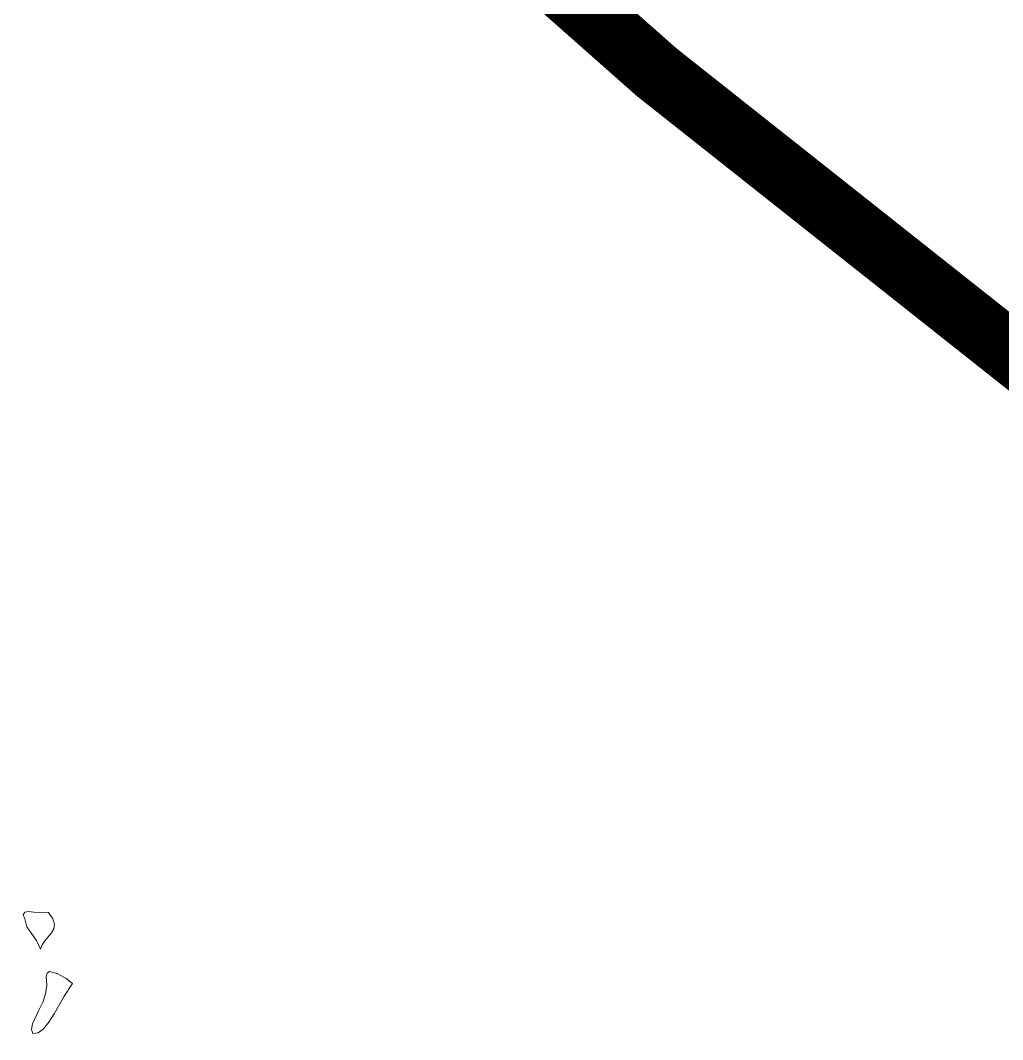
# Model space of a CAD drawing. Header units: inches. Extents: x -8940 to 26362, y -28010 to 990.
# Drawn here: x 4337.912 to 4339.776, y -7368.088 to -7366.154 of the extents above; entities that cross this region are included whole.
import ezdxf

# ---------------------------------------------------------------- set-up
doc = ezdxf.new("R2010")
doc.units = ezdxf.units.IN
doc.header["$MEASUREMENT"] = 0
doc.layers.add('Text', color=7, linetype='Continuous')
doc.layers.add('TREE', color=3, linetype='Continuous', lineweight=15)

# ---------------------------------------------------------------- blocks, each defined once
blk = doc.blocks.new('tree2')
at = {"layer": 'TREE'}
for points in [[(5208.1789, 5947.753), (5208.1767, 5947.7592), (5208.1792, 5947.7629), (5208.1847, 5947.7641), (5208.1924, 5947.7629), (5208.214, 5947.7623), (5208.2205, 5947.7533), (5208.2226, 5947.7453), (5208.2217, 5947.7385), (5208.2183, 5947.7324), (5208.2087, 5947.721), (5208.2044, 5947.7151), (5208.202, 5947.7087), (5208.1961, 5947.7213), (5208.189, 5947.7315), (5208.1823, 5947.7413), (5208.1789, 5947.753)], [(5208.1909, 5947.5843), (5208.1986, 5947.5852), (5208.2066, 5947.5914), (5208.2146, 5947.6012), (5208.2223, 5947.6135), (5208.2371, 5947.6394), (5208.2494, 5947.6579), (5208.2399, 5947.6653), (5208.2269, 5947.6726), (5208.2155, 5947.6754), (5208.2118, 5947.6733), (5208.2103, 5947.668), (5208.2115, 5947.6554), (5208.2097, 5947.6428), (5208.2054, 5947.6305), (5208.1998, 5947.6188), (5208.1903, 5947.5984), (5208.1887, 5947.5904), (5208.1909, 5947.5843)]]:
    blk.add_lwpolyline(points, dxfattribs=at)

msp = doc.modelspace()

# ---------------------------------------------------------------- hatches: boundary and pattern name
at = {"layer": 'Text', "lineweight": 25}
h = msp.add_hatch(dxfattribs=at)
h.set_pattern_fill('ACAD_ISO07W100', color=0, scale=0.784833, style=0)
h.set_pattern_definition([(0, (-582.442, -27753.198), (0, 3.9241642), [0.3924164, -2.35449854])])
h.paths.add_polyline_path([(4453.012436, -7368.509246), (4432.544063, -7360.765981), (4417.35118, -7356.454306), (4399.865945, -7352.632595), (4389.807755, -7348.417064), (4382.319111, -7347.246699), (4375.943644, -7343.680138), (4368.217405, -7333.076598), (4361.929936, -7322.334389), (4357.719224, -7314.672477), (4356.412451, -7309.03143), (4355.412858, -7306.651874), (4313.200953, -7306.651874), (4313.200953, -7400.608297), (4453.122434, -7400.608297)])
h.paths.add_polyline_path([(4387.774257, -7337.654416), (4394.795484, -7337.654416), (4394.795484, -7334.638043), (4387.774257, -7334.638043)], flags=25)

# ---------------------------------------------------------------- linework, layer by layer
at = {"layer": 'Text', "const_width": 0.117725}
msp.add_lwpolyline([(4322.340502, -7349.131757), (4324.819626, -7352.125458), (4327.246134, -7354.765017), (4331.628697, -7359.582732), (4334.350081, -7362.033783), (4339.118591, -7366.251644), (4342.813743, -7369.178012), (4345.865396, -7371.518499), (4348.004775, -7373.164966), (4348.795907, -7373.360741), (4352.247084, -7373.411083), (4358.143196, -7373.385484), (4360.492818, -7373.666826), (4363.482142, -7374.16387), (4365.143506, -7374.552727), (4368.257502, -7375.266315), (4370.793315, -7375.826458), (4373.75519, -7376.255837)], dxfattribs=at)

# ---------------------------------------------------------------- block references
at = {"layer": 'TREE', "color": 3, "xscale": 1.288602291024512, "yscale": 1.288602291008523, "zscale": 1.288602291016571}
msp.add_blockref('tree2', (-2373.351252, -15032.14746), dxfattribs=at)

doc.saveas('drawing.dxf')
